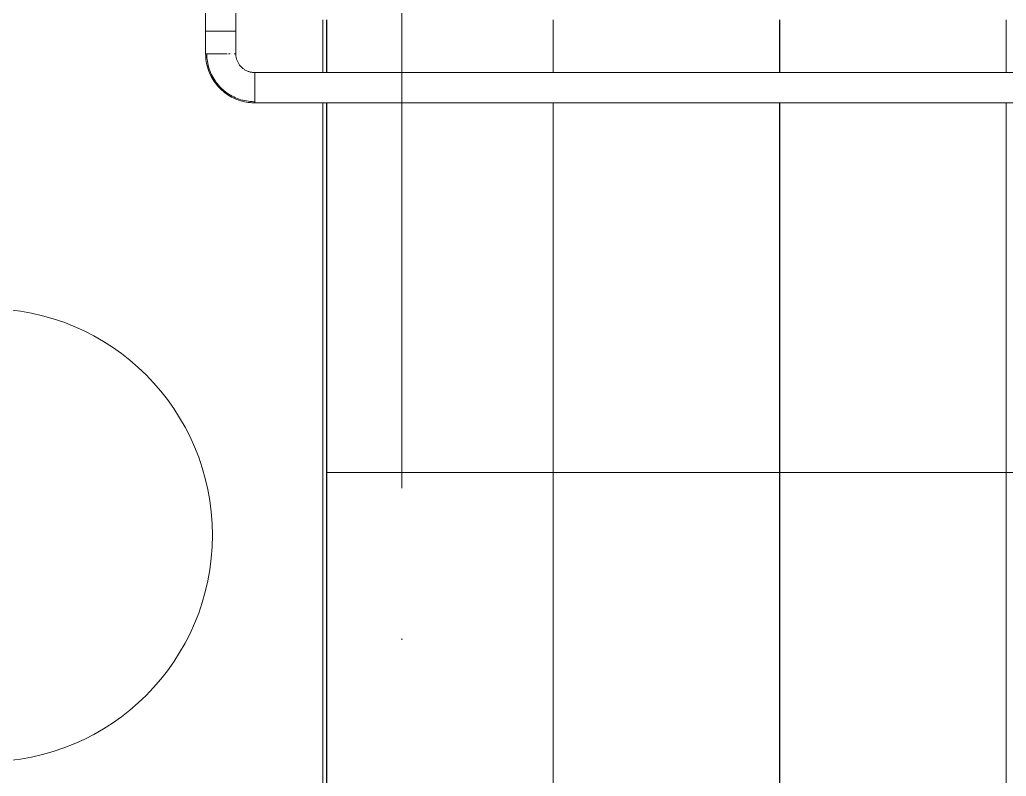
# Model space of a CAD drawing. Header units: millimetres. Extents: x -6467 to 106027, y -7090 to 195095.
# Drawn here: x 83194 to 84500, y 729 to 1731 of the extents above; entities that cross this region are included whole.
import ezdxf

# ---------------------------------------------------------------- set-up
doc = ezdxf.new("R2010")
doc.units = ezdxf.units.MM
doc.linetypes.add('50_200_ШТРИХ_1Т_ш5_п1_п1_', pattern=[1400, 1000, -200, 0, -200])
for name, color, linetype, lineweight, true_color in [('A-AREA-IDEN-1', 7, 'Continuous', 9, 0xaaaaaa), ('S-STRS-1', 7, 'Continuous', 9, 0xaaaaaa), ('S-STRS-2', 7, 'Continuous', 5, 0xbfbfbf), ('Оси-3', 7, '50_200_ШТРИХ_1Т_ш5_п1_п1_', 9, 0xaaaaaa)]:
    doc.layers.add(name, color=color, linetype=linetype, lineweight=lineweight, true_color=true_color)
doc.layers.add('A-FLOR', color=7, linetype='Continuous', lineweight=9)
doc.layers.add('Ограждение', color=7, linetype='Continuous', lineweight=9)
pattern_1 = [(180, (83600, 1731.04), (7e-14, -600), []), (270, (83600, 1731.04), (600, 4e-14), [])]

# ---------------------------------------------------------------- blocks, each defined once
blk = doc.blocks.new('О_Элемент поручня_Пристенный_Труба_ГОСТ 8732-78 - О_Элемент поручня_Пристенный_Труба_ГОСТ 8732-78-26131810-АИ_План этажа Радиаторы_2')
at = {"layer": 'Ограждение'}
for p, q in [((235, 40), (-3970, 40)), ((235, 0), (235, 40)), ((-3970, 0), (235, 0))]:
    blk.add_line(p, q, dxfattribs=at)
blk = doc.blocks.new('О_Элемент поручня_Загиб_Труба_ГОСТ 8732-78 - О_Элемент поручня_Загиб_Труба_ГОСТ 8732-78-V350-АИ_План этажа Радиаторы_2')
at = {"layer": 'Ограждение'}
for p, q in [((83460, 1686), (83440, 1686)), ((83440.5, 1686), (83440, 1686)), ((83464.7, 1686), (83460, 1686)), ((83468.7, 1686), (83465.2, 1686)), ((83472.5, 1686), (83470.1, 1686)), ((83480, 1686), (83478, 1686)), ((83480, 1686), (83479.3, 1686))]:
    blk.add_line(p, q, dxfattribs=at)
at = {"layer": 'Ограждение', "flags": 128}
for points in [[(83440, 1686), (83440.1, 1683.4), (83440.2, 1680.8), (83440.5, 1678.3), (83440.8, 1675.7), (83441.3, 1673.1), (83441.9, 1670.6), (83442.5, 1668.1), (83443.3, 1665.6), (83444.2, 1663.1), (83445.1, 1660.7), (83446.2, 1658.4), (83447.3, 1656), (83448.6, 1653.7), (83449.9, 1651.5), (83451.4, 1649.3), (83452.9, 1647.2), (83454.5, 1645.2), (83456.1, 1643.2), (83457.9, 1641.3), (83459.7, 1639.4), (83461.6, 1637.6), (83463.6, 1635.9), (83465.6, 1634.3), (83467.7, 1632.8), (83469.9, 1631.3), (83472.1, 1630), (83474.4, 1628.7), (83476.7, 1627.5), (83479, 1626.4), (83481.4, 1625.5), (83483.9, 1624.6), (83486.4, 1623.8), (83488.9, 1623.1), (83491.4, 1622.5), (83494, 1622), (83496.5, 1621.6), (83499.1, 1621.3), (83501.7, 1621.1), (83504.3, 1621), (83505, 1621)], [(83441.5, 1686), (83441.6, 1683.5), (83441.7, 1681), (83442, 1678.4), (83442.3, 1675.9), (83442.8, 1673.4), (83443.3, 1670.9), (83444, 1668.5), (83444.7, 1666.1), (83445.6, 1663.7), (83446.5, 1661.3), (83447.5, 1659), (83448.7, 1656.7), (83449.9, 1654.5), (83451.2, 1652.3), (83452.6, 1650.2), (83454.1, 1648.1), (83455.6, 1646.1), (83457.3, 1644.2), (83459, 1642.3), (83460.8, 1640.5), (83462.6, 1638.8), (83464.5, 1637.1), (83466.5, 1635.5), (83468.6, 1634), (83470.7, 1632.6), (83472.9, 1631.3), (83475.1, 1630), (83477.3, 1628.9), (83479.6, 1627.8), (83482, 1626.9), (83484.4, 1626), (83486.8, 1625.2), (83489.2, 1624.5), (83491.7, 1623.9), (83494.2, 1623.5), (83496.7, 1623.1), (83499.2, 1622.8), (83501.8, 1622.6), (83504.3, 1622.5), (83505, 1622.5)], [(83505, 1661), (83504, 1661.1), (83503, 1661.1), (83502, 1661.2), (83501, 1661.4), (83500, 1661.5), (83499.1, 1661.8), (83498.1, 1662), (83497.1, 1662.3), (83496.2, 1662.6), (83495.3, 1663), (83494.4, 1663.4), (83493.5, 1663.9), (83492.6, 1664.3), (83491.7, 1664.9), (83490.9, 1665.4), (83490.1, 1666), (83489.3, 1666.6), (83488.5, 1667.2), (83487.8, 1667.9), (83487.1, 1668.6), (83486.4, 1669.4), (83485.7, 1670.1), (83485.1, 1670.9), (83484.5, 1671.7), (83484, 1672.5), (83483.4, 1673.4), (83483, 1674.3), (83482.5, 1675.1), (83482.1, 1676.1), (83481.7, 1677), (83481.4, 1677.9), (83481, 1678.9), (83480.8, 1679.8), (83480.6, 1680.8), (83480.4, 1681.8), (83480.2, 1682.8), (83480.1, 1683.8), (83480, 1684.8), (83480, 1685.8), (83480, 1686)]]:
    blk.add_lwpolyline(points, dxfattribs=at)
blk = doc.blocks.new('О_Элемент поручня_Загиб_Труба_ГОСТ 8732-78 - О_Элемент поручня_Загиб_Труба_ГОСТ 8732-78-V218-АИ_План этажа Радиаторы_2')
at = {"layer": 'Ограждение'}
for p, q in [((-199.3, 1686), (-200, 1686)), ((-199.5, 1686), (-200, 1686)), ((-160, 1686), (-160.7, 1686)), ((-160, 1686), (-160.5, 1686))]:
    blk.add_line(p, q, dxfattribs=at)
at = {"layer": 'Ограждение', "flags": 128}
for points in [[(-200, 1686), (-199.9, 1683.4), (-199.8, 1680.8), (-199.5, 1678.3), (-199.2, 1675.7), (-198.7, 1673.1), (-198.1, 1670.6), (-197.5, 1668.1), (-196.7, 1665.6), (-195.8, 1663.1), (-194.9, 1660.7), (-193.8, 1658.4), (-192.7, 1656), (-191.4, 1653.7), (-190.1, 1651.5), (-188.6, 1649.3), (-187.1, 1647.2), (-185.5, 1645.2), (-183.9, 1643.2), (-182.1, 1641.3), (-180.3, 1639.4), (-178.4, 1637.6), (-176.4, 1635.9), (-174.4, 1634.3), (-172.3, 1632.8), (-170.1, 1631.3), (-167.9, 1630), (-165.6, 1628.7), (-163.3, 1627.5), (-161, 1626.4), (-158.6, 1625.5), (-156.1, 1624.6), (-153.6, 1623.8), (-151.1, 1623.1), (-148.6, 1622.5), (-146, 1622), (-143.5, 1621.6), (-140.9, 1621.3), (-138.3, 1621.1), (-135.7, 1621), (-135, 1621)], [(-135, 1661), (-136, 1661.1), (-137, 1661.1), (-138, 1661.2), (-139, 1661.4), (-140, 1661.5), (-140.9, 1661.8), (-141.9, 1662), (-142.9, 1662.3), (-143.8, 1662.6), (-144.7, 1663), (-145.6, 1663.4), (-146.5, 1663.9), (-147.4, 1664.3), (-148.3, 1664.9), (-149.1, 1665.4), (-149.9, 1666), (-150.7, 1666.6), (-151.5, 1667.2), (-152.2, 1667.9), (-152.9, 1668.6), (-153.6, 1669.4), (-154.3, 1670.1), (-154.9, 1670.9), (-155.5, 1671.7), (-156, 1672.5), (-156.6, 1673.4), (-157, 1674.3), (-157.5, 1675.1), (-157.9, 1676.1), (-158.3, 1677), (-158.6, 1677.9), (-159, 1678.9), (-159.2, 1679.8), (-159.4, 1680.8), (-159.6, 1681.8), (-159.8, 1682.8), (-159.9, 1683.8), (-160, 1684.8), (-160, 1685.8), (-160, 1686)], [(-182.7, 1644.2), (-181, 1642.3), (-179.2, 1640.5), (-177.4, 1638.8), (-175.5, 1637.1), (-173.5, 1635.5), (-171.4, 1634), (-169.3, 1632.6), (-167.1, 1631.3)]]:
    blk.add_lwpolyline(points, dxfattribs=at)
blk = doc.blocks.new('О_Элемент поручня_Площадочный_Одноуровневый_ГОСТ 8732-78 - О_Элемент поручня_Площадочный_Одноуровневый_ГОСТ 8732-78-22348009-АИ_План этажа Радиаторы_2')
at = {"layer": 'Ограждение'}
for p, q in [((30, 0), (0, 0)), ((0, 0), (0, -20)), ((30, -0.7), (30, 0)), ((0, -20), (0, -40)), ((30, -40), (30, -20)), ((0, -40), (30, -40))]:
    blk.add_line(p, q, dxfattribs=at)
blk = doc.blocks.new('О_Элемент поручня_Площадочный_Одноуровневый_ГОСТ 8732-78 - О_Элемент поручня_Площадочный_Одноуровневый_ГОСТ 8732-78-22348010-АИ_План этажа Радиаторы_2')
at = {"layer": 'Ограждение'}
for p, q in [((30, 0), (0, 0)), ((30, -0.7), (30, 0)), ((0, -40), (30, -40)), ((30, -40), (30, -39.3))]:
    blk.add_line(p, q, dxfattribs=at)
blk = doc.blocks.new('О_Элемент поручня_Площадочный_Двухуровневый_ГОСТ 8732-78 - О_Элемент поручня_Площадочный_Двухуровневый_ГОСТ 8732-78-22348006-АИ_План этажа Радиаторы_2')
at = {"layer": 'Ограждение'}
for p, q in [((505, 40), (0, 40)), ((0, 40), (0, 20)), ((0, 20), (0, 0)), ((0, 0), (505, 0))]:
    blk.add_line(p, q, dxfattribs=at)
at = {"layer": 'Ограждение', "flags": 128}
for points in [[(505, 40), (507.4, 40), (509.8, 40), (512.2, 40), (514.6, 40), (516.9, 40), (519.3, 40), (521.6, 40), (523.9, 40), (526.1, 40), (528.4, 40), (530.6, 40), (532.7, 40), (534.8, 40), (536.9, 40), (538.9, 40), (540.8, 40), (542.7, 40), (544.6, 40), (546.3, 40), (548, 40), (549.7, 40), (551.2, 40), (552.7, 40), (554.2, 40), (555.5, 40), (556.7, 40), (557.9, 40), (559, 40), (560, 40), (560.9, 40), (561.7, 40), (562.5, 40), (563.1, 40), (563.7, 40), (564.1, 40), (564.5, 40), (564.8, 40), (564.9, 40), (565, 40)], [(565, 40), (565, 40), (564.8, 40), (564.6, 40), (564.2, 40), (563.8, 40), (563.3, 40), (562.7, 40), (562, 40), (561.2, 40), (560.3, 40), (559.3, 40), (558.2, 40), (557.1, 40), (555.8, 40), (554.5, 40), (553.1, 40), (551.7, 40), (550.1, 40), (548.5, 40), (546.8, 40), (545, 40), (543.2, 40), (541.3, 40), (539.4, 40), (537.4, 40), (535.4, 40), (533.3, 40), (531.1, 40), (529, 40), (526.7, 40), (524.5, 40), (522.2, 40), (519.9, 40), (517.6, 40), (515.2, 40), (512.8, 40), (510.4, 40), (508, 40), (505.6, 40), (505, 40)], [(565, 40), (565.8, 40), (566.6, 39.9), (567.4, 39.9), (568.2, 39.7), (569, 39.6), (569.8, 39.4), (570.5, 39.2), (571.3, 39), (572, 38.7), (572.8, 38.4), (573.5, 38.1), (574.2, 37.7), (574.9, 37.4), (575.6, 36.9), (576.3, 36.5), (576.9, 36), (577.6, 35.6), (578.2, 35), (578.8, 34.5), (579.3, 33.9), (579.9, 33.3), (580.4, 32.7), (580.9, 32.1), (581.4, 31.5), (581.8, 30.8), (582.2, 30.1), (582.6, 29.4), (583, 28.7), (583.3, 28), (583.6, 27.2), (583.9, 26.5), (584.2, 25.7), (584.4, 25), (584.6, 24.2), (584.7, 23.4), (584.8, 22.6), (584.9, 21.8), (585, 21), (585, 20.2), (585, 20)], [(565, 38.5), (564.3, 38.5), (563.5, 38.4), (562.8, 38.4), (562.1, 38.3), (561.3, 38.1), (560.6, 38), (559.9, 37.8), (559.2, 37.6), (558.5, 37.3)], [(585, 20), (585, 19.2), (584.9, 18.4), (584.9, 17.6), (584.7, 16.8), (584.6, 16), (584.4, 15.2), (584.2, 14.5), (584, 13.7), (583.7, 13), (583.4, 12.2), (583.1, 11.5), (582.7, 10.8), (582.4, 10.1), (581.9, 9.4), (581.5, 8.7), (581, 8.1), (580.6, 7.4), (580, 6.8), (579.5, 6.2), (578.9, 5.7), (578.3, 5.1), (577.7, 4.6), (577.1, 4.1), (576.5, 3.6), (575.8, 3.2), (575.1, 2.8), (574.4, 2.4), (573.7, 2), (573, 1.7), (572.2, 1.4), (571.5, 1.1), (570.7, 0.8), (570, 0.6), (569.2, 0.4), (568.4, 0.3), (567.6, 0.2), (566.8, 0.1), (566, 0), (565.2, 0), (565, 0)], [(565, 0), (565, 0), (564.8, 0), (564.6, 0), (564.2, 0), (563.8, 0), (563.3, 0), (562.7, 0), (562, 0), (561.2, 0), (560.3, 0), (559.3, 0), (558.2, 0), (557.1, 0), (555.8, 0), (554.5, 0), (553.1, 0), (551.7, 0), (550.1, 0), (548.5, 0), (546.8, 0), (545, 0), (543.2, 0), (541.3, 0), (539.4, 0), (537.4, 0), (535.4, 0), (533.3, 0), (531.1, 0), (529, 0), (526.7, 0), (524.5, 0), (522.2, 0), (519.9, 0), (517.6, 0), (515.2, 0), (512.8, 0), (510.4, 0), (508, 0), (505.6, 0), (505, 0)], [(505, 0), (507.4, 0), (509.8, 0), (512.2, 0), (514.6, 0), (516.9, 0), (519.3, 0), (521.6, 0), (523.9, 0), (526.1, 0), (528.4, 0), (530.6, 0), (532.7, 0), (534.8, 0), (536.9, 0), (538.9, 0), (540.8, 0), (542.7, 0), (544.6, 0), (546.3, 0), (548, 0), (549.7, 0), (551.2, 0), (552.7, 0), (554.2, 0), (555.5, 0), (556.7, 0), (557.9, 0), (559, 0), (560, 0), (560.9, 0), (561.7, 0), (562.5, 0), (563.1, 0), (563.7, 0), (564.1, 0), (564.5, 0), (564.8, 0), (564.9, 0), (565, 0)], [(555, 4.4), (555.6, 4), (556.3, 3.7), (556.9, 3.3), (557.6, 3), (558.3, 2.8), (559, 2.5), (559.7, 2.3), (560.4, 2.1), (561.1, 1.9), (561.9, 1.8), (562.6, 1.7), (563.3, 1.6), (564.1, 1.5), (564.8, 1.5), (565, 1.5)]]:
    blk.add_lwpolyline(points, dxfattribs=at)
blk = doc.blocks.new('AAR_СКБ_Марка_помещения_1_5 ммп - Номер-27962133-АИ_План этажа Радиаторы_2')
at = {"layer": 'A-AREA-IDEN-1'}
blk.add_arc((3.0129, 1.5), 1.5, 270, 90, dxfattribs=at)

msp = doc.modelspace()

# ---------------------------------------------------------------- hatches: boundary and pattern name
at = {"layer": 'S-STRS-2'}
h = msp.add_hatch(dxfattribs=at)
h.set_pattern_fill('FP_11', color=256, style=0, pattern_type=2)
h.set_pattern_definition(pattern_1)
h.paths.add_polyline_path([(83900, 181), (83900, 231), (83603.2, 233), (83600.9, 244.2), (83601.6, 263.5), (83605.3, 271), (83900, 271), (83900, 1621), (83600, 1621), (83600, 181), (83705.2, 181), (83706.5, 196), (83714.8, 196), (83714.8, 181), (83802.1, 181)])
h.paths.add_polyline_path([(83710, 205), (83705.7, 207.3), (83706.6, 210.9), (83714.3, 207.3), (83712.5, 205.1), (83710.2, 205)])
h.paths.add_polyline_path([(83710, 216), (83707.5, 216.7), (83708.4, 225.4), (83712.5, 225.4), (83714.8, 219.7), (83710.9, 216.7)])
h.paths.add_polyline_path([(83600, 1661), (83900, 1661), (83900, 1731), (83600, 1731), (83600, 1705.4)])
h = msp.add_hatch(dxfattribs=at)
h.set_pattern_fill('FP_11', color=256, style=0, pattern_type=2)
h.set_pattern_definition(pattern_1)
h.paths.add_polyline_path([(83900, 181), (84200, 181), (84200, 231), (83900, 231)])
h.paths.add_polyline_path([(83900, 271), (84200, 271), (84200, 1621), (83900, 1621), (83900, 391.9)])
h.paths.add_polyline_path([(83900, 1661), (84200, 1661), (84200, 1731), (83900, 1731)])
h = msp.add_hatch(dxfattribs=at)
h.set_pattern_fill('FP_11', color=256, style=0, pattern_type=2)
h.set_pattern_definition(pattern_1)
h.paths.add_polyline_path([(84500, 181), (84500, 231), (84200, 231), (84200, 181), (84217.7, 181)])
h.paths.add_polyline_path([(84217.3, 271), (84500, 271), (84500, 1621), (84200, 1621), (84200, 271), (84210, 271)])
h.paths.add_polyline_path([(84200, 1661), (84500, 1661), (84500, 1731), (84200, 1731)])
h = msp.add_hatch(dxfattribs=at)
h.set_pattern_fill('FP_11', color=256, style=0, pattern_type=2)
h.set_pattern_definition(pattern_1)
h.paths.add_polyline_path([(84500, 181), (84800, 181), (84800, 231), (84500, 231)])
h.paths.add_polyline_path([(84800, 271), (84800, 1621), (84500, 1621), (84500, 271), (84632.6, 271)])
h.paths.add_polyline_path([(84800, 1661), (84800, 1731), (84500, 1731), (84500, 1661)])

# ---------------------------------------------------------------- linework, layer by layer
at = {"layer": 'A-FLOR'}
for p, q in [((83595, 1661), (83595, 1731)), ((83595, 271.2), (83595, 1621))]:
    msp.add_line(p, q, dxfattribs=at)
at = {"layer": 'S-STRS-1'}
for p, q in [((83600, 1731), (83600, 1661)), ((83600, 1731), (83600, 1661)), ((83900, 1731), (83900, 1661)), ((83900, 1731), (83900, 1661)), ((84200, 1731), (84200, 1661)), ((84200, 1731), (84200, 1661)), ((84500, 1731), (84500, 1661)), ((84500, 1731), (84500, 1661)), ((83600, 1621), (83600, 270.7)), ((83600, 1621), (83600, 270.7)), ((83900, 1621), (83900, 270.5)), ((83900, 1621), (83900, 270.5)), ((84200, 1621), (84200, 270.7)), ((84200, 1621), (84200, 270.7)), ((84500, 1621), (84500, 270.5)), ((84500, 1621), (84500, 270.5))]:
    msp.add_line(p, q, dxfattribs=at)
at = {"layer": 'Оси-3'}
msp.add_line((83700, -5889.7), (83700, 11717), dxfattribs=at)

# ---------------------------------------------------------------- block references
at = {"layer": 'A-AREA-IDEN-1', "xscale": 199.9999999999999, "yscale": 199.9999999999999, "zscale": 199.9999999999999}
msp.add_blockref('AAR_СКБ_Марка_помещения_1_5 ммп - Номер-27962133-АИ_План этажа Радиаторы_2', (82546.5, 748.6), dxfattribs=at)
at = {"layer": 'Ограждение'}
for name, p, rotation in [('О_Элемент поручня_Площадочный_Двухуровневый_ГОСТ 8732-78 - О_Элемент поручня_Площадочный_Двухуровневый_ГОСТ 8732-78-22348006-АИ_План этажа Радиаторы_2', (83480, 1716), 89.99999999999902), ('О_Элемент поручня_Площадочный_Одноуровневый_ГОСТ 8732-78 - О_Элемент поручня_Площадочный_Одноуровневый_ГОСТ 8732-78-22348009-АИ_План этажа Радиаторы_2', (83480, 1716), 269.9999999999994), ('О_Элемент поручня_Площадочный_Одноуровневый_ГОСТ 8732-78 - О_Элемент поручня_Площадочный_Одноуровневый_ГОСТ 8732-78-22348010-АИ_План этажа Радиаторы_2', (83480, 1716), 269.9999999999994), ('О_Элемент поручня_Пристенный_Труба_ГОСТ 8732-78 - О_Элемент поручня_Пристенный_Труба_ГОСТ 8732-78-26131810-АИ_План этажа Радиаторы_2', (83740, 1661), 180)]:
    msp.add_blockref(name, p, dxfattribs=dict(at, rotation=rotation))
for name, p in [('О_Элемент поручня_Загиб_Труба_ГОСТ 8732-78 - О_Элемент поручня_Загиб_Труба_ГОСТ 8732-78-V350-АИ_План этажа Радиаторы_2', (0, 0)), ('О_Элемент поручня_Загиб_Труба_ГОСТ 8732-78 - О_Элемент поручня_Загиб_Труба_ГОСТ 8732-78-V218-АИ_План этажа Радиаторы_2', (83640, 0))]:
    msp.add_blockref(name, p, dxfattribs=at)

doc.saveas('drawing.dxf')
